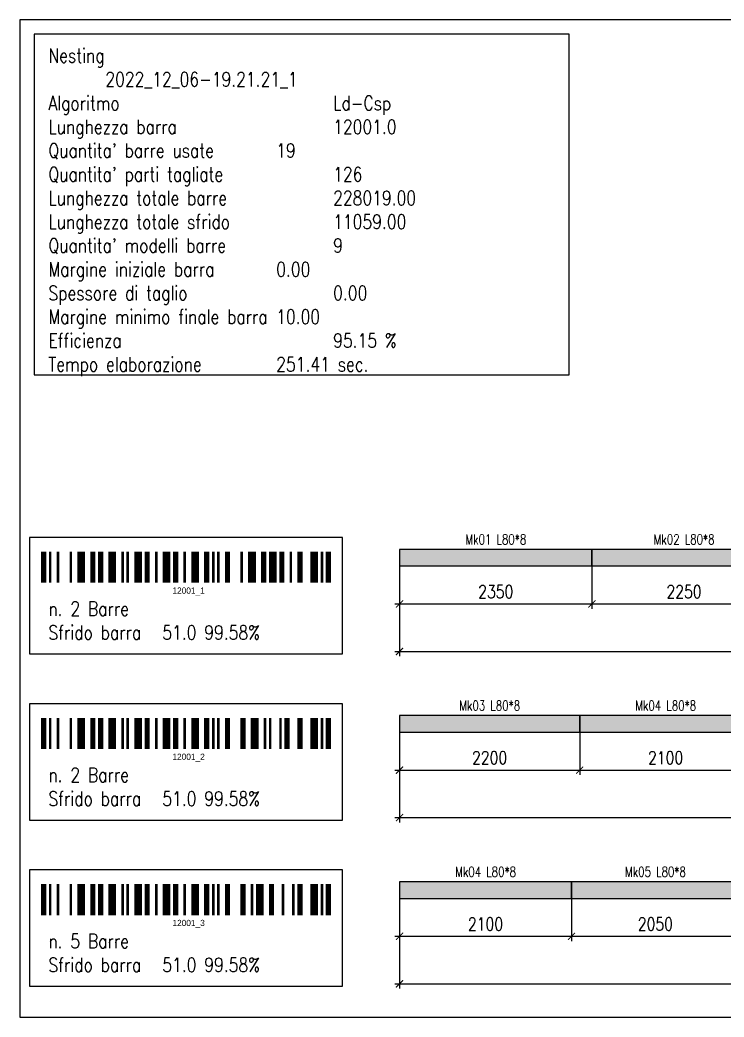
# Model space of a CAD drawing. Header units: millimetres. Extents: x -56 to 421004, y -1 to 91234.
# Drawn here: x 264477 to 273079, y 79034 to 91209 of the extents above; entities that cross this region are included whole.
import ezdxf
from ezdxf.enums import TextEntityAlignment as Align

# ---------------------------------------------------------------- set-up
doc = ezdxf.new("R2010")
doc.units = ezdxf.units.MM
doc.styles.add('EasyCutStyle', font='romans.shx', dxfattribs={"width": 0.8})
doc.styles.add('EasyCutStyleOptimezeBars', font='Romans.shx', dxfattribs={"width": 0.8})
doc.dimstyles.new('EasyCutDimOptimezeBars', dxfattribs={"dimscale": 57.971, "dimtxt": 2.7, "dimasz": 1.5, "dimexe": 1, "dimexo": 0, "dimgap": 1.25, "dimtad": 1, "dimdec": 1, "dimrnd": 0.5, "dimzin": 12, "dimdsep": 46, "dimtxsty": 'EasyCutStyleOptimezeBars', "dimblk": 'ARCHTICK', "dimblk1": 'ARCHTICK', "dimblk2": 'ARCHTICK', "dimcen": 1, "dimdle": 1, "dimclrd": 1, "dimclre": 1, "dimclrt": 3, "dimadec": 3, "dimazin": 0, "dimtfac": 1, "dimtdec": 1, "dimtix": 1, "dimtmove": 0, "dimatfit": 3, "dimfxl": 1, "dimtfill": 1, "dimtolj": 1, "dimtzin": 0, "dimarcsym": 0})

# ---------------------------------------------------------------- blocks, each defined once
blk = doc.blocks.new('BARCODE128_12001_1')
at = {"linetype": 'Continuous'}
for points, const_width in [([(1, 0), (1, 12)], 2), ([(3.5, 0), (3.5, 12)], 1), ([(6.5, 0), (6.5, 12)], 1), ([(11.5, 0), (11.5, 12)], 1), ([(15.5, 0), (15.5, 12)], 3), ([(20, 0), (20, 12)], 2), ([(23, 0), (23, 12)], 2), ([(27.5, 0), (27.5, 12)], 3), ([(31.5, 0), (31.5, 12)], 1), ([(33.5, 0), (33.5, 12)], 1), ([(37.5, 0), (37.5, 12)], 3), ([(41, 0), (41, 12)], 2), ([(44.5, 0), (44.5, 12)], 1), ([(48.5, 0), (48.5, 12)], 3), ([(52, 0), (52, 12)], 2), ([(55.5, 0), (55.5, 12)], 1), ([(59.5, 0), (59.5, 12)], 3), ([(64, 0), (64, 12)], 2), ([(66.5, 0), (66.5, 12)], 1), ([(68.5, 0), (68.5, 12)], 1), ([(72, 0), (72, 12)], 2), ([(77.5, 0), (77.5, 12)], 1), ([(81.5, 0), (81.5, 12)], 3), ([(86, 0), (86, 12)], 2), ([(89.5, 0), (89.5, 12)], 3), ([(93, 0), (93, 12)], 2), ([(96.5, 0), (96.5, 12)], 1), ([(100, 0), (100, 12)], 2), ([(105.5, 0), (105.5, 12)], 3), ([(108.5, 0), (108.5, 12)], 1), ([(111, 0), (111, 12)], 2)]:
    blk.add_lwpolyline(points, dxfattribs=dict(at, const_width=const_width))
blk.add_text('12001_1', height=2.4).set_placement((57, -4.2), align=Align.CENTER)
blk = doc.blocks.new('_ArchTick')
at = {"color": 0, "linetype": 'ByBlock', "const_width": 0.15}
blk.add_lwpolyline([(-0.5, -0.5), (0.5, 0.5)], dxfattribs=at)
blk = doc.blocks.new('*D1528')
at = {"color": 1, "lineweight": -2}
for p, q in [((269115, 84542), (269115, 84020)), ((271465, 84542), (271465, 84020)), ((269057, 84078), (271523, 84078))]:
    blk.add_line(p, q, dxfattribs=at)
at = {"layer": 'Defpoints', "color": 0}
for p in [(269115, 84542), (271465, 84542), (271465, 84078)]:
    blk.add_point(p, dxfattribs=at)
at = {"color": 1, "lineweight": -2, "xscale": 86.9637, "yscale": 86.9637, "zscale": 86.9637, "rotation": 180}
blk.add_blockref('_ArchTick', (269115, 84078), dxfattribs=at)
at = {"color": 1, "lineweight": -2, "xscale": 86.9637, "yscale": 86.9637, "zscale": 86.9637}
blk.add_blockref('_ArchTick', (271465, 84078), dxfattribs=at)
at = {"color": 3, "insert": (270290, 84229), "char_height": 156.5, "attachment_point": 5, "style": 'EasyCutStyleOptimezeBars', "bg_fill": 3, "box_fill_scale": 1.1, "bg_fill_color": 256, "bg_fill_true_color": 13158600, "bg_fill_transparency": 14736400}
blk.add_mtext('\\A1;2350', dxfattribs=at)
blk = doc.blocks.new('*D1529')
at = {"color": 1, "lineweight": -2}
for p, q in [((271465, 84542), (271465, 84020)), ((273715, 84542), (273715, 84020)), ((271407, 84078), (273773, 84078))]:
    blk.add_line(p, q, dxfattribs=at)
at = {"layer": 'Defpoints', "color": 0}
for p in [(271465, 84542), (273715, 84542), (273715, 84078)]:
    blk.add_point(p, dxfattribs=at)
at = {"color": 1, "lineweight": -2, "xscale": 86.9637, "yscale": 86.9637, "zscale": 86.9637, "rotation": 180}
blk.add_blockref('_ArchTick', (271465, 84078), dxfattribs=at)
at = {"color": 1, "lineweight": -2, "xscale": 86.9637, "yscale": 86.9637, "zscale": 86.9637}
blk.add_blockref('_ArchTick', (273715, 84078), dxfattribs=at)
at = {"color": 3, "insert": (272590, 84229), "char_height": 156.5, "attachment_point": 5, "style": 'EasyCutStyleOptimezeBars', "bg_fill": 3, "box_fill_scale": 1.1, "bg_fill_color": 256, "bg_fill_true_color": 13158600, "bg_fill_transparency": 0}
blk.add_mtext('\\A1;2250', dxfattribs=at)
blk = doc.blocks.new('*D1535')
at = {"color": 1, "lineweight": -2}
for p, q in [((269115, 84542), (269115, 83440)), ((281116, 84542), (281116, 83440)), ((269057, 83498), (281174, 83498))]:
    blk.add_line(p, q, dxfattribs=at)
at = {"layer": 'Defpoints', "color": 0}
for p in [(269115, 84542), (281116, 84542), (281116, 83498)]:
    blk.add_point(p, dxfattribs=at)
at = {"color": 1, "lineweight": -2, "xscale": 86.9637, "yscale": 86.9637, "zscale": 86.9637, "rotation": 180}
blk.add_blockref('_ArchTick', (269115, 83498), dxfattribs=at)
at = {"color": 1, "lineweight": -2, "xscale": 86.9637, "yscale": 86.9637, "zscale": 86.9637}
blk.add_blockref('_ArchTick', (281116, 83498), dxfattribs=at)
at = {"color": 3, "insert": (275116, 83649), "char_height": 156.5, "attachment_point": 5, "style": 'EasyCutStyleOptimezeBars', "bg_fill": 3, "box_fill_scale": 1.1, "bg_fill_color": 256, "bg_fill_true_color": 13158600, "bg_fill_transparency": 1074544}
blk.add_mtext('\\A1;12001', dxfattribs=at)
blk = doc.blocks.new('BARCODE128_12001_2')
at = {"linetype": 'Continuous'}
for points, const_width in [([(1, 0), (1, 12)], 2), ([(3.5, 0), (3.5, 12)], 1), ([(6.5, 0), (6.5, 12)], 1), ([(11.5, 0), (11.5, 12)], 1), ([(15.5, 0), (15.5, 12)], 3), ([(20, 0), (20, 12)], 2), ([(23, 0), (23, 12)], 2), ([(27.5, 0), (27.5, 12)], 3), ([(31.5, 0), (31.5, 12)], 1), ([(33.5, 0), (33.5, 12)], 1), ([(37.5, 0), (37.5, 12)], 3), ([(41, 0), (41, 12)], 2), ([(44.5, 0), (44.5, 12)], 1), ([(48.5, 0), (48.5, 12)], 3), ([(52, 0), (52, 12)], 2), ([(55.5, 0), (55.5, 12)], 1), ([(59.5, 0), (59.5, 12)], 3), ([(64, 0), (64, 12)], 2), ([(66.5, 0), (66.5, 12)], 1), ([(68.5, 0), (68.5, 12)], 1), ([(72, 0), (72, 12)], 2), ([(78, 0), (78, 12)], 2), ([(82.5, 0), (82.5, 12)], 3), ([(86.5, 0), (86.5, 12)], 1), ([(88.5, 0), (88.5, 12)], 1), ([(92.5, 0), (92.5, 12)], 1), ([(95, 0), (95, 12)], 2), ([(100, 0), (100, 12)], 2), ([(105.5, 0), (105.5, 12)], 3), ([(108.5, 0), (108.5, 12)], 1), ([(111, 0), (111, 12)], 2)]:
    blk.add_lwpolyline(points, dxfattribs=dict(at, const_width=const_width))
blk.add_text('12001_2', height=2.4).set_placement((57, -4.2), align=Align.CENTER)
blk = doc.blocks.new('*D1536')
at = {"color": 1, "lineweight": -2}
for p, q in [((269115, 82513), (269115, 81991)), ((271315, 82513), (271315, 81991)), ((269057, 82049), (271373, 82049))]:
    blk.add_line(p, q, dxfattribs=at)
at = {"layer": 'Defpoints', "color": 0}
for p in [(269115, 82513), (271315, 82513), (271315, 82049)]:
    blk.add_point(p, dxfattribs=at)
at = {"color": 1, "lineweight": -2, "xscale": 86.9637, "yscale": 86.9637, "zscale": 86.9637, "rotation": 180}
blk.add_blockref('_ArchTick', (269115, 82049), dxfattribs=at)
at = {"color": 1, "lineweight": -2, "xscale": 86.9637, "yscale": 86.9637, "zscale": 86.9637}
blk.add_blockref('_ArchTick', (271315, 82049), dxfattribs=at)
at = {"color": 3, "insert": (270215, 82200), "char_height": 156.5, "attachment_point": 5, "style": 'EasyCutStyleOptimezeBars', "bg_fill": 3, "box_fill_scale": 1.1, "bg_fill_color": 256, "bg_fill_true_color": 13158600, "bg_fill_transparency": 1172076}
blk.add_mtext('\\A1;2200', dxfattribs=at)
blk = doc.blocks.new('*D1537')
at = {"color": 1, "lineweight": -2}
for p, q in [((271315, 82513), (271315, 81991)), ((273415, 82513), (273415, 81991)), ((271257, 82049), (273473, 82049))]:
    blk.add_line(p, q, dxfattribs=at)
at = {"layer": 'Defpoints', "color": 0}
for p in [(271315, 82513), (273415, 82513), (273415, 82049)]:
    blk.add_point(p, dxfattribs=at)
at = {"color": 1, "lineweight": -2, "xscale": 86.9637, "yscale": 86.9637, "zscale": 86.9637, "rotation": 180}
blk.add_blockref('_ArchTick', (271315, 82049), dxfattribs=at)
at = {"color": 1, "lineweight": -2, "xscale": 86.9637, "yscale": 86.9637, "zscale": 86.9637}
blk.add_blockref('_ArchTick', (273415, 82049), dxfattribs=at)
at = {"color": 3, "insert": (272365, 82200), "char_height": 156.5, "attachment_point": 5, "style": 'EasyCutStyleOptimezeBars', "bg_fill": 3, "box_fill_scale": 1.1, "bg_fill_color": 256, "bg_fill_true_color": 13158600, "bg_fill_transparency": 14917600}
blk.add_mtext('\\A1;2100', dxfattribs=at)
blk = doc.blocks.new('*D1543')
at = {"color": 1, "lineweight": -2}
for p, q in [((269115, 82513), (269115, 81411)), ((281116, 82513), (281116, 81411)), ((269057, 81469), (281174, 81469))]:
    blk.add_line(p, q, dxfattribs=at)
at = {"layer": 'Defpoints', "color": 0}
for p in [(269115, 82513), (281116, 82513), (281116, 81469)]:
    blk.add_point(p, dxfattribs=at)
at = {"color": 1, "lineweight": -2, "xscale": 86.9637, "yscale": 86.9637, "zscale": 86.9637, "rotation": 180}
blk.add_blockref('_ArchTick', (269115, 81469), dxfattribs=at)
at = {"color": 1, "lineweight": -2, "xscale": 86.9637, "yscale": 86.9637, "zscale": 86.9637}
blk.add_blockref('_ArchTick', (281116, 81469), dxfattribs=at)
at = {"color": 3, "insert": (275116, 81620), "char_height": 156.5, "attachment_point": 5, "style": 'EasyCutStyleOptimezeBars', "bg_fill": 3, "box_fill_scale": 1.1, "bg_fill_color": 256, "bg_fill_true_color": 13158600, "bg_fill_transparency": 14982776}
blk.add_mtext('\\A1;12001', dxfattribs=at)
blk = doc.blocks.new('BARCODE128_12001_3')
at = {"linetype": 'Continuous'}
for points, const_width in [([(1, 0), (1, 12)], 2), ([(3.5, 0), (3.5, 12)], 1), ([(6.5, 0), (6.5, 12)], 1), ([(11.5, 0), (11.5, 12)], 1), ([(15.5, 0), (15.5, 12)], 3), ([(20, 0), (20, 12)], 2), ([(23, 0), (23, 12)], 2), ([(27.5, 0), (27.5, 12)], 3), ([(31.5, 0), (31.5, 12)], 1), ([(33.5, 0), (33.5, 12)], 1), ([(37.5, 0), (37.5, 12)], 3), ([(41, 0), (41, 12)], 2), ([(44.5, 0), (44.5, 12)], 1), ([(48.5, 0), (48.5, 12)], 3), ([(52, 0), (52, 12)], 2), ([(55.5, 0), (55.5, 12)], 1), ([(59.5, 0), (59.5, 12)], 3), ([(64, 0), (64, 12)], 2), ([(66.5, 0), (66.5, 12)], 1), ([(68.5, 0), (68.5, 12)], 1), ([(72, 0), (72, 12)], 2), ([(78, 0), (78, 12)], 2), ([(81.5, 0), (81.5, 12)], 1), ([(84.5, 0), (84.5, 12)], 3), ([(89, 0), (89, 12)], 2), ([(93.5, 0), (93.5, 12)], 1), ([(97.5, 0), (97.5, 12)], 1), ([(100, 0), (100, 12)], 2), ([(105.5, 0), (105.5, 12)], 3), ([(108.5, 0), (108.5, 12)], 1), ([(111, 0), (111, 12)], 2)]:
    blk.add_lwpolyline(points, dxfattribs=dict(at, const_width=const_width))
blk.add_text('12001_3', height=2.4).set_placement((57, -4.2), align=Align.CENTER)
blk = doc.blocks.new('*D1544')
at = {"color": 1, "lineweight": -2}
for p, q in [((269115, 80483), (269115, 79962)), ((271215, 80483), (271215, 79962)), ((269057, 80020), (271273, 80020))]:
    blk.add_line(p, q, dxfattribs=at)
at = {"layer": 'Defpoints', "color": 0}
for p in [(269115, 80483), (271215, 80483), (271215, 80020)]:
    blk.add_point(p, dxfattribs=at)
at = {"color": 1, "lineweight": -2, "xscale": 86.9637, "yscale": 86.9637, "zscale": 86.9637, "rotation": 180}
blk.add_blockref('_ArchTick', (269115, 80020), dxfattribs=at)
at = {"color": 1, "lineweight": -2, "xscale": 86.9637, "yscale": 86.9637, "zscale": 86.9637}
blk.add_blockref('_ArchTick', (271215, 80020), dxfattribs=at)
at = {"color": 3, "insert": (270165, 80170), "char_height": 156.5, "attachment_point": 5, "style": 'EasyCutStyleOptimezeBars', "bg_fill": 3, "box_fill_scale": 1.1, "bg_fill_color": 256, "bg_fill_true_color": 13158600, "bg_fill_transparency": 2795916}
blk.add_mtext('\\A1;2100', dxfattribs=at)
blk = doc.blocks.new('*D1545')
at = {"color": 1, "lineweight": -2}
for p, q in [((271215, 80483), (271215, 79962)), ((273265, 80483), (273265, 79962)), ((271157, 80020), (273323, 80020))]:
    blk.add_line(p, q, dxfattribs=at)
at = {"layer": 'Defpoints', "color": 0}
for p in [(271215, 80483), (273265, 80483), (273265, 80020)]:
    blk.add_point(p, dxfattribs=at)
at = {"color": 1, "lineweight": -2, "xscale": 86.9637, "yscale": 86.9637, "zscale": 86.9637, "rotation": 180}
blk.add_blockref('_ArchTick', (271215, 80020), dxfattribs=at)
at = {"color": 1, "lineweight": -2, "xscale": 86.9637, "yscale": 86.9637, "zscale": 86.9637}
blk.add_blockref('_ArchTick', (273265, 80020), dxfattribs=at)
at = {"color": 3, "insert": (272240, 80170), "char_height": 156.5, "attachment_point": 5, "style": 'EasyCutStyleOptimezeBars', "bg_fill": 3, "box_fill_scale": 1.1, "bg_fill_color": 256, "bg_fill_true_color": 13158600, "bg_fill_transparency": 2804576}
blk.add_mtext('\\A1;2050', dxfattribs=at)
blk = doc.blocks.new('*D1551')
at = {"color": 1, "lineweight": -2}
for p, q in [((269115, 80483), (269115, 79382)), ((281116, 80483), (281116, 79382)), ((269057, 79440), (281174, 79440))]:
    blk.add_line(p, q, dxfattribs=at)
at = {"layer": 'Defpoints', "color": 0}
for p in [(269115, 80483), (281116, 80483), (281116, 79440)]:
    blk.add_point(p, dxfattribs=at)
at = {"color": 1, "lineweight": -2, "xscale": 86.9637, "yscale": 86.9637, "zscale": 86.9637, "rotation": 180}
blk.add_blockref('_ArchTick', (269115, 79440), dxfattribs=at)
at = {"color": 1, "lineweight": -2, "xscale": 86.9637, "yscale": 86.9637, "zscale": 86.9637}
blk.add_blockref('_ArchTick', (281116, 79440), dxfattribs=at)
at = {"color": 3, "insert": (275116, 79591), "char_height": 156.5, "attachment_point": 5, "style": 'EasyCutStyleOptimezeBars', "bg_fill": 3, "box_fill_scale": 1.1, "bg_fill_color": 256, "bg_fill_true_color": 13158600, "bg_fill_transparency": 15181272}
blk.add_mtext('\\A1;12001', dxfattribs=at)

msp = doc.modelspace()

# ---------------------------------------------------------------- linework, layer by layer
at = {"color": 231, "true_color": 0xfd58be}
for points in [[(269115.04, 84541.75), (281116.04, 84541.75), (281116.04, 84744.66), (269115.04, 84744.66)], [(269115.04, 82512.59), (281116.04, 82512.59), (281116.04, 82715.51), (269115.04, 82715.51)], [(269115.04, 80483.44), (281116.04, 80483.44), (281116.04, 80686.36), (269115.04, 80686.36)]]:
    msp.add_lwpolyline(points, close=True, dxfattribs=at)
at = {"color": 7}
for points in [[(269115.04, 84541.75), (271465.04, 84541.75), (271465.04, 84744.66), (269115.04, 84744.66)], [(271465.04, 84541.75), (273715.04, 84541.75), (273715.04, 84744.66), (271465.04, 84744.66)], [(269115.04, 82512.59), (271315.04, 82512.59), (271315.04, 82715.51), (269115.04, 82715.51)], [(271315.04, 82512.59), (273415.04, 82512.59), (273415.04, 82715.51), (271315.04, 82715.51)], [(269115.04, 80483.44), (271215.04, 80483.44), (271215.04, 80686.36), (269115.04, 80686.36)], [(271215.04, 80483.44), (273265.04, 80483.44), (273265.04, 80686.36), (271215.04, 80686.36)]]:
    msp.add_lwpolyline(points, close=True, dxfattribs=at)
at = {"color": 54, "true_color": 0x9fa717}
msp.add_solid([(269115.04, 84541.75), (271465.04, 84541.75), (269115.04, 84744.66), (271465.04, 84744.66)], dxfattribs=at)
at = {"color": 54, "true_color": 0xa4a517}
msp.add_solid([(271465.04, 84541.75), (273715.04, 84541.75), (271465.04, 84744.66), (273715.04, 84744.66)], dxfattribs=at)
at = {"color": 54, "true_color": 0xa4a217}
msp.add_solid([(269115.04, 82512.59), (271315.04, 82512.59), (269115.04, 82715.51), (271315.04, 82715.51)], dxfattribs=at)
at = {"color": 54, "true_color": 0xa39a17}
for points in [[(271315.04, 82512.59), (273415.04, 82512.59), (271315.04, 82715.51), (273415.04, 82715.51)], [(269115.04, 80483.44), (271215.04, 80483.44), (269115.04, 80686.36), (271215.04, 80686.36)]]:
    msp.add_solid(points, dxfattribs=at)
at = {"color": 54, "true_color": 0xa29717}
msp.add_solid([(271215.04, 80483.44), (273265.04, 80483.44), (271215.04, 80686.36), (273265.04, 80686.36)], dxfattribs=at)

# ---------------------------------------------------------------- texts
at = {"style": 'EasyCutStyle', "width": 0.75}
for s, p in [('Mk01 L80*8', (270291.04, 84805.54)), ('Mk02 L80*8', (272591.04, 84805.54)), ('Mk03 L80*8', (270216.04, 82776.38)), ('Mk04 L80*8', (272366.04, 82776.38)), ('Mk04 L80*8', (270166.04, 80747.23)), ('Mk05 L80*8', (272241.04, 80747.23))]:
    msp.add_text(s, height=121.749, dxfattribs=at).set_placement(p, align=Align.CENTER)
at = {"color": 71, "insert": (264824.83, 90861.11), "char_height": 173.9274, "attachment_point": 1, "bg_fill": 3, "box_fill_scale": 1.5, "bg_fill_color": 9, "bg_fill_transparency": 2097253}
msp.add_mtext("{\\Fromans|c0;\\W0.8;\\C2;Nesting^I^I^I^I\\C7;2022_12_06-19.21.21_1^J\\C3;Algoritmo^I^I^I^I\\C7;Ld-Csp^J\\C1;Lunghezza barra^I^I^I\\C7;12001.0^J\\C1;Quantita' barre usate^I^I\\C7;19^J\\C1;Quantita' parti tagliate^I^I\\C7;126^J\\C1;Lunghezza totale barre^I^I\\C7;228019.00^J\\C1;Lunghezza totale sfrido^I^I\\C7;11059.00^J\\C1;Quantita' modelli barre^I^I\\C7;9^J\\C1;Margine iniziale barra^I^I\\C7;0.00^J\\C1;Spessore di taglio^I^I^I\\C7;0.00^J\\C1;Margine minimo finale barra^I\\C7;10.00^J\\C1;Efficienza^I^I^I^I\\C7;95.15 %^J\\C1;Tempo elaborazione^I^I\\C7;251.41 sec.", dxfattribs=at)

# ---------------------------------------------------------------- next in the draw order: linework, layer by layer
at = {"color": 5}
for points in [[(264476.98, 79034.05), (281695.79, 79034.05), (281695.79, 91208.96), (264476.98, 91208.96)], [(264650.91, 86877.34), (271187.26, 86877.34), (271187.26, 91035.04), (264650.91, 91035.04)]]:
    msp.add_lwpolyline(points, close=True, dxfattribs=at)

# ---------------------------------------------------------------- next in the draw order: texts
at = {"color": 71, "char_height": 173.9274, "attachment_point": 1, "bg_fill": 2}
for s, insert in [('{\\Fromans|c0;\\W0.8;\\C2;n. 2 Barre^J\\C1;Sfrido barra^I\\C7;51.0 99.58%', (264824.83, 84106.93)), ('{\\Fromans|c0;\\W0.8;\\C2;n. 2 Barre^J\\C1;Sfrido barra^I\\C7;51.0 99.58%', (264824.83, 82077.78)), ('{\\Fromans|c0;\\W0.8;\\C2;n. 5 Barre^J\\C1;Sfrido barra^I\\C7;51.0 99.58%', (264824.83, 80048.62))]:
    msp.add_mtext(s, dxfattribs=dict(at, insert=insert))

# ---------------------------------------------------------------- next in the draw order: dimensions: what is measured, and where the dimension line sits
for base, p1, p2, picture, middle in [((271465.04, 84077.94), (269115.04, 84541.75), (271465.04, 84541.75), '*D1528', (270290.04, 84228.68)), ((271315.04, 82048.79), (269115.04, 82512.59), (271315.04, 82512.59), '*D1536', (270215.04, 82199.52)), ((271215.04, 80019.63), (269115.04, 80483.44), (271215.04, 80483.44), '*D1544', (270165.04, 80170.37))]:
    dim = msp.add_linear_dim(base=base, p1=p1, p2=p2, dimstyle='EasyCutDimOptimezeBars', override={"dimscale": 57.9758, "dimtad": 1})
    dim.commit()
    dim.dimension.update_dxf_attribs({"geometry": picture, "text_midpoint": middle})

# ---------------------------------------------------------------- next in the draw order: linework, layer by layer
at = {"color": 5}
for points in [[(264592.93, 83469.19), (268419.33, 83469.19), (268419.33, 84889.6), (264592.93, 84889.6)], [(264592.93, 81440.04), (268419.33, 81440.04), (268419.33, 82860.45), (264592.93, 82860.45)], [(264592.93, 79410.89), (268419.33, 79410.89), (268419.33, 80831.3), (264592.93, 80831.3)]]:
    msp.add_lwpolyline(points, close=True, dxfattribs=at)

# ---------------------------------------------------------------- next in the draw order: block references
at = {"xscale": 31.62316363636637, "yscale": 31.62316363636637, "zscale": 31.62316363636364}
for name, p in [('BARCODE128_12001_1', (264735.23, 84336.2)), ('BARCODE128_12001_2', (264735.23, 82307.04)), ('BARCODE128_12001_3', (264735.23, 80277.89))]:
    msp.add_blockref(name, p, dxfattribs=at)

# ---------------------------------------------------------------- next in the draw order: dimensions: what is measured, and where the dimension line sits
for base, p1, p2, picture, middle in [((273715.04, 84077.94), (271465.04, 84541.75), (273715.04, 84541.75), '*D1529', (272590.04, 84228.68)), ((273415.04, 82048.79), (271315.04, 82512.59), (273415.04, 82512.59), '*D1537', (272365.04, 82199.52)), ((273265.04, 80019.63), (271215.04, 80483.44), (273265.04, 80483.44), '*D1545', (272240.04, 80170.37))]:
    dim = msp.add_linear_dim(base=base, p1=p1, p2=p2, dimstyle='EasyCutDimOptimezeBars', override={"dimscale": 57.9758, "dimtad": 1})
    dim.commit()
    dim.dimension.update_dxf_attribs({"geometry": picture, "text_midpoint": middle})

# ---------------------------------------------------------------- next in the draw order: dimensions: what is measured, and where the dimension line sits
for base, p1, p2, picture, middle in [((281116.04, 83498.18), (269115.04, 84541.75), (281116.04, 84541.75), '*D1535', (275115.54, 83648.92)), ((281116.04, 81469.03), (269115.04, 82512.59), (281116.04, 82512.59), '*D1543', (275115.54, 81619.77)), ((281116.04, 79439.88), (269115.04, 80483.44), (281116.04, 80483.44), '*D1551', (275115.54, 79590.61))]:
    dim = msp.add_linear_dim(base=base, p1=p1, p2=p2, dimstyle='EasyCutDimOptimezeBars', override={"dimscale": 57.9758, "dimtad": 1})
    dim.commit()
    dim.dimension.update_dxf_attribs({"geometry": picture, "text_midpoint": middle})

doc.saveas('drawing.dxf')
